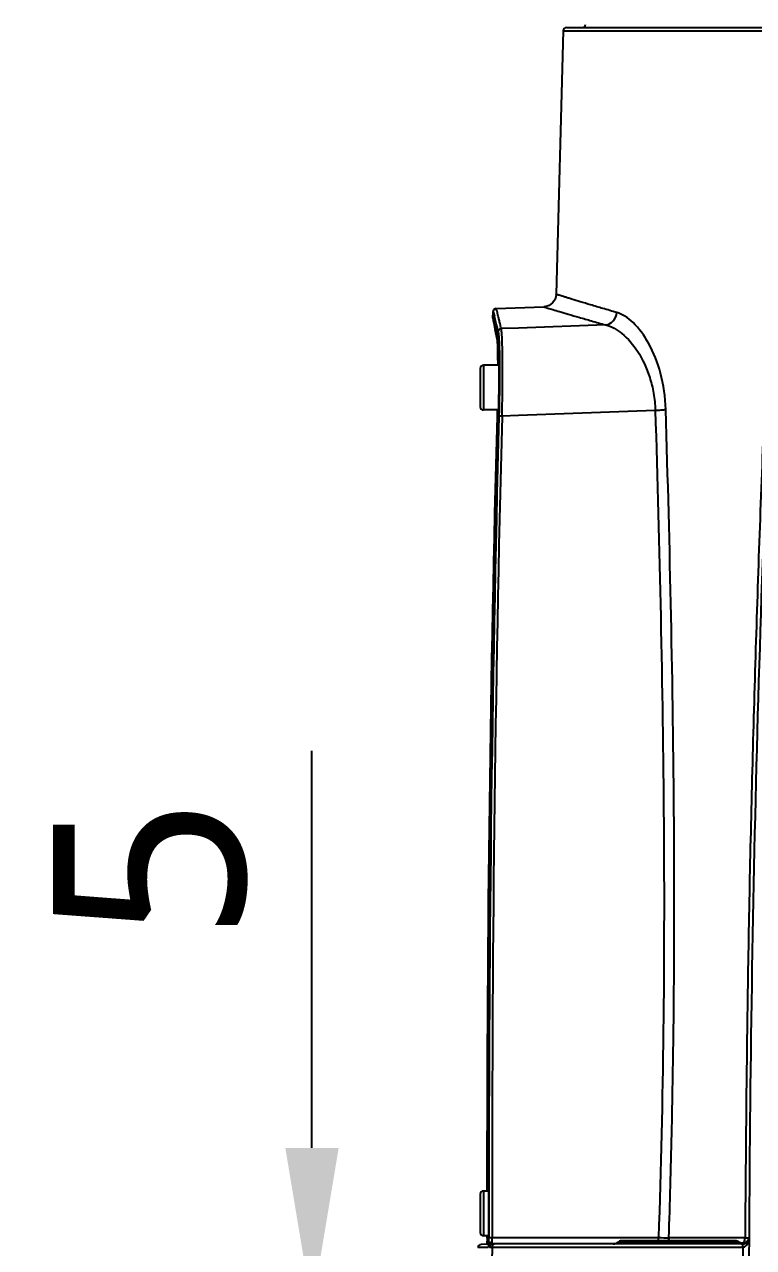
# Model space of a CAD drawing. Header units: millimetres. Extents: x 5828 to 6704, y 123 to 421.
# Drawn here: x 6353.98 to 6359.68, y 234.54 to 244.09 of the extents above; entities that cross this region are included whole.
import ezdxf

# ---------------------------------------------------------------- set-up
doc = ezdxf.new("R2010")
doc.units = ezdxf.units.MM
doc.layers.add('外形图', color=7, linetype='Continuous')
doc.layers.add('尺寸标注', color=7, linetype='Continuous')
doc.styles.add('微软雅黑', font='msyh.ttc', dxfattribs={"height": 1.5})
doc.dimstyles.new('尺寸标注_1_20比例', dxfattribs={"dimtxt": 1.5, "dimasz": 1.25, "dimexe": 0.5, "dimexo": 0.4, "dimgap": 0.5, "dimtad": 1, "dimdec": 1, "dimlfac": 20, "dimdsep": 46, "dimtxsty": '微软雅黑', "dimcen": 0.09, "dimadec": 0, "dimazin": 0, "dimtp": 0.01, "dimtm": 0.01, "dimtfac": 1, "dimtdec": 1, "dimtofl": 0, "dimtmove": 0, "dimatfit": 3, "dimfxl": 1, "dimtolj": 1, "dimarcsym": 0})

# ---------------------------------------------------------------- blocks, each defined once
blk = doc.blocks.new('*D1093')
at = {"layer": 'Defpoints', "color": 0}
for p in [(6356.2294, 234.0638), (6357.6137, 234.0638), (6359.5952, 233.8138)]:
    blk.add_point(p, dxfattribs=at)
at = {"layer": '尺寸标注', "color": 0, "lineweight": -2}
for p, q in [((6356.2294, 235.3138), (6356.2294, 238.416)), ((6357.2137, 234.0638), (6355.7294, 234.0638)), ((6359.1952, 233.8138), (6355.7294, 233.8138)), ((6356.2294, 232.5638), (6356.2294, 231.3138))]:
    blk.add_line(p, q, dxfattribs=at)
at = {"layer": '尺寸标注', "color": 0}
for points in [[(6356.0211, 235.3138), (6356.4377, 235.3138), (6356.2294, 234.0638)], [(6356.4377, 232.5638), (6356.0211, 232.5638), (6356.2294, 233.8138)]]:
    blk.add_solid(points, dxfattribs=at)
at = {"layer": '尺寸标注', "color": 0, "insert": (6354.9663, 237.4899), "char_height": 1.5, "attachment_point": 5, "rotation": 90, "style": '微软雅黑'}
blk.add_mtext('\\A1;5', dxfattribs=at)

msp = doc.modelspace()

# ---------------------------------------------------------------- linework, layer by layer
at = {"layer": '外形图', "color": 7, "linetype": 'Continuous'}
for p, q in [((6358.218, 244.0638), (6368.2189, 244.0638)), ((6358.193, 244.0396), (6358.1381, 241.9808)), ((6358.193, 244.0396), (6368.2439, 244.0396)), ((6357.6693, 241.87), (6358.0413, 241.883)), ((6357.6433, 241.7956), (6357.645, 241.8453)), ((6357.6451, 241.8454), (6357.6451, 241.8454)), ((6357.6462, 241.7729), (6357.6473, 241.7667)), ((6357.6478, 241.7781), (6357.6489, 241.7743)), ((6357.6489, 241.7743), (6357.6501, 241.7695)), ((6357.6501, 241.7695), (6357.6516, 241.7638)), ((6357.6473, 241.7667), (6357.6495, 241.7551)), ((6357.6495, 241.7551), (6357.6522, 241.7405)), ((6357.6516, 241.7638), (6357.6543, 241.753)), ((6357.6522, 241.7405), (6357.6585, 241.7082)), ((6357.6543, 241.753), (6357.6588, 241.7344)), ((6357.6585, 241.7082), (6357.6735, 241.6329)), ((6357.6588, 241.7344), (6357.6663, 241.7031)), ((6357.6663, 241.7031), (6357.6786, 241.6499)), ((6357.8441, 241.7177), (6357.7081, 241.7128)), ((6358.5242, 241.742), (6357.8441, 241.7177)), ((6357.6734, 241.633), (6357.6736, 241.6322)), ((6357.6736, 241.6322), (6357.6753, 241.6186)), ((6357.6786, 241.6499), (6357.6827, 241.6324)), ((6357.682, 241.6389), (6357.6827, 241.6324)), ((6357.6898, 241.6331), (6357.6899, 241.6322)), ((6357.5436, 241.4026), (6357.5436, 241.1026)), ((6357.6915, 241.4276), (6357.5686, 241.4276)), ((6357.5686, 241.4276), (6357.5686, 241.0776)), ((6357.6885, 241.0776), (6357.5686, 241.0776)), ((6357.677, 241.0776), (6357.6758, 241.0256)), ((6357.6877, 241.0408), (6357.6873, 241.0261)), ((6357.6873, 241.0261), (6357.6873, 241.026)), ((6357.6899, 241.031), (6357.6897, 241.026)), ((6357.6899, 241.031), (6357.6898, 241.026)), ((6357.7147, 241.0255), (6357.7148, 241.0323)), ((6357.7147, 241.0255), (6357.7148, 241.0323)), ((6357.7148, 241.0323), (6357.8431, 241.037)), ((6357.8431, 241.037), (6358.9118, 241.0755)), ((6357.5436, 234.9526), (6357.5436, 234.6526)), ((6357.6108, 234.9776), (6357.5686, 234.9776)), ((6357.5686, 234.9776), (6357.5686, 234.6276)), ((6357.6099, 234.6276), (6357.5686, 234.6276)), ((6357.5971, 234.6276), (6357.5972, 234.5867)), ((6357.5973, 234.6276), (6357.5972, 234.5867)), ((6357.6373, 234.6136), (6358.9379, 234.6136)), ((6358.9379, 234.5888), (6358.9379, 234.6136)), ((6359.614, 234.6123), (6359.018, 234.6123)), ((6359.6141, 234.6198), (6359.614, 234.6123)), ((6357.6063, 234.5364), (6357.5261, 234.536)), ((6357.6132, 234.5614), (6357.5507, 234.5603)), ((6357.6078, 234.5449), (6357.6077, 234.5439)), ((6357.6082, 234.5484), (6357.6078, 234.5449)), ((6357.6131, 234.5638), (6357.6093, 234.5638)), ((6357.6094, 234.5637), (6357.6094, 234.5644)), ((6357.6133, 234.5587), (6357.6131, 234.5638)), ((6357.6157, 234.5393), (6359.5959, 234.5393)), ((6357.6363, 234.5393), (6357.6245, 233.8138)), ((6357.6406, 234.5638), (6357.6269, 234.5597)), ((6359.5953, 234.5638), (6357.6406, 234.5638)), ((6358.5401, 234.5394), (6359.5959, 234.5393)), ((6359.5627, 234.5763), (6358.6172, 234.5763)), ((6359.5366, 234.5888), (6358.6503, 234.5888)), ((6359.5787, 234.5726), (6359.566, 234.5793)), ((6359.6397, 234.5967), (6359.6242, 234.5789))]:
    msp.add_line(p, q, dxfattribs=at)
for points in [[(6358.1381, 241.9807), (6358.1377, 241.9738), (6358.129, 241.9412), (6358.11, 241.9134), (6358.0828, 241.8935), (6358.0504, 241.8837), (6358.0415, 241.883)], [(6357.6693, 241.87), (6357.6599, 241.8679), (6357.649, 241.8585), (6357.646, 241.8515), (6357.6452, 241.8474), (6357.6451, 241.8454)], [(6357.6433, 241.7956), (6357.6433, 241.7949), (6357.6434, 241.7931), (6357.6435, 241.7916), (6357.6436, 241.7903), (6357.6437, 241.7889), (6357.6439, 241.7875), (6357.6441, 241.786), (6357.6444, 241.7843), (6357.6447, 241.7824), (6357.645, 241.7804), (6357.6453, 241.7781), (6357.6462, 241.7729)], [(6357.6458, 241.785), (6357.6458, 241.785), (6357.6459, 241.7849), (6357.646, 241.7845), (6357.6462, 241.7839), (6357.6464, 241.7832), (6357.6467, 241.7822), (6357.647, 241.7811), (6357.6474, 241.7797), (6357.6478, 241.7781)], [(6357.6753, 241.6186), (6357.6781, 241.5741), (6357.6802, 241.5011), (6357.6808, 241.4276)], [(6357.6828, 241.6317), (6357.6848, 241.6177), (6357.6881, 241.5729), (6357.6906, 241.4995), (6357.6919, 241.3988), (6357.6917, 241.2753), (6357.6898, 241.1364), (6357.6873, 241.026)], [(6357.6094, 234.5644), (6357.6092, 234.5617), (6357.6082, 234.5484)], [(6359.6242, 234.5789), (6359.6023, 234.5703), (6359.5787, 234.5726)]]:
    msp.add_lwpolyline(points, dxfattribs=at)
for centre, radius, start, end in [((6358.218, 244.0388), 0.025, 90, 178.2299), ((6358.3413, 244.0888), 0.025, 270, 359), ((6532.3702, 233.8138), 172.7267, 177.199864, 180), ((6356.5653, 241.497), 1.1195, 14.21882, 14.57104), ((6354.913, 241.1275), 2.8259, 13.82234, 13.98867), ((6353.7904, 240.8514), 3.982, 13.58143, 13.82164), ((6348.332, 239.5371), 9.5964, 12.95807, 13.55612), ((6357.5342, 241.609), 0.1508, 8.85121, 9.7473), ((6357.0877, 241.5581), 0.6003, 4.20978, 5.41521), ((6356.7274, 241.5309), 0.9617, 3.25064, 4.25209), ((6356.1219, 241.4954), 1.5682, 2.40652, 3.28874), ((6355.0027, 241.4473), 2.6884, 1.42786, 2.42911), ((6353.5625, 241.4069), 4.1292, 1.07221, 1.4902), ((6352.1199, 241.3797), 5.572, 0.46147, 1.07505), ((6357.5686, 241.4026), 0.025, 90, 180), ((6350.0474, 241.3601), 7.6446, 0.05699, 0.48343), ((6346.1105, 241.3673), 11.5816, 359.31068, 359.67431), ((6348.1757, 241.3567), 9.5163, 359.66737, 0.06593), ((6344.3629, 241.3869), 13.3293, 359.00684, 359.3167), ((6357.5686, 241.1026), 0.025, 180, 270), ((6343.9322, 241.3936), 13.7601, 358.53097, 359.01028), ((6580.4901, 235.0864), 222.8934, 178.473107, 180.027957), ((6584.617, 235.0754), 227.0077, 178.497895, 180.123274), ((6583.5273, 235.094), 225.9154, 178.49537, 180.121885), ((6585.1379, 235.0783), 227.501, 178.502042, 180.117045), ((6357.5686, 234.9526), 0.025, 90, 180), ((6357.5686, 234.6526), 0.025, 180, 270), ((6359.4391, 263.455), 28.8458, 269.00439, 269.16353), ((6359.5953, 234.6138), 0.05, 269.99996, 359.73471), ((6357.5511, 234.5353), 0.025, 91.00001, 178.28248), ((6356.8287, 234.5821), 0.7685, 358.54089, 359.70762), ((6356.522, 234.5847), 1.0753, 359.6503, 0.1078), ((6357.1053, 234.5863), 0.5043, 356.43157, 357.44222), ((6356.9146, 234.5822), 0.6952, 358.47415, 359.69954), ((6356.5981, 234.5851), 1.0118, 359.62932, 0.10586), ((6358.3136, 234.5994), 0.7011, 181.71776, 182.90283), ((6357.6407, 234.5388), 0.025, 123.3975, 179.02772), ((6357.6613, 234.5389), 0.025, 90.02086, 179.07164), ((6358.5841, 234.6138), 0.05, 270, 311.40962), ((6358.6503, 234.5388), 0.05, 90, 131.40962), ((6359.5366, 234.5388), 0.05, 54.09157, 90), ((6429.7058, 234.1074), 70.1113, 179.647072, 180.239923), ((6359.5953, 234.6148), 0.0504, 269.9864, 297.7968), ((6359.5954, 234.6146), 0.0502, 297.8328, 309.20896), ((6359.5958, 234.6141), 0.0496, 309.2284, 329.16608), ((6359.596, 234.614), 0.0494, 329.20421, 336.15358), ((6359.5963, 234.6138), 0.049, 336.14181, 342.68743)]:
    msp.add_arc(centre, radius, start, end, dxfattribs=at)
for points, knots in [([(6359.8168, 242.2544), (6359.7856, 241.6186), (6359.7319, 240.3466), (6359.6708, 238.438), (6359.6298, 236.529), (6359.6186, 235.2561), (6359.6141, 234.6198)], [0, 0, 0, 0, 0.250016, 0.500043, 0.750061, 1, 1, 1, 1]), ([(6358.6113, 241.8387), (6358.5749, 241.8491), (6358.5066, 241.8689), (6358.4113, 241.897), (6358.33, 241.9213), (6358.2712, 241.9392), (6358.2314, 241.9515), (6358.2071, 241.9591), (6358.1864, 241.9655), (6358.1695, 241.9708), (6358.1577, 241.9745), (6358.1502, 241.9769), (6358.1459, 241.9782), (6358.1428, 241.9792), (6358.1401, 241.9802), (6358.1392, 241.9801), (6358.1381, 241.9808), (6358.1381, 241.9807)], [0, 0, 0, 0, 0.230024, 0.43152, 0.603572, 0.745384, 0.80477, 0.856383, 0.900156, 0.936034, 0.963986, 0.974981, 0.983983, 0.99099, 0.995997, 0.999001, 1, 1, 1, 1]), ([(6357.7081, 241.7128), (6357.7053, 241.7251), (6357.7, 241.748), (6357.6924, 241.7799), (6357.686, 241.8069), (6357.6806, 241.8291), (6357.6763, 241.8463), (6357.6733, 241.8576), (6357.6715, 241.864), (6357.6705, 241.8673), (6357.6698, 241.8688), (6357.6695, 241.87), (6357.6693, 241.87)], [0, 0, 0, 0, 0.233188, 0.435582, 0.607099, 0.747671, 0.857243, 0.935779, 0.963405, 0.983277, 0.99542, 1, 1, 1, 1]), ([(6358.0415, 241.883), (6358.0422, 241.8831), (6358.0448, 241.8816), (6358.0506, 241.8806), (6358.0602, 241.8772), (6358.0737, 241.8733), (6358.0909, 241.868), (6358.1214, 241.8587), (6358.169, 241.8443), (6358.2374, 241.824), (6358.3208, 241.7999), (6358.418, 241.7722), (6358.4874, 241.7525), (6358.5242, 241.742)], [0, 0, 0, 0, 0.004064, 0.016165, 0.036241, 0.06423, 0.10007, 0.143708, 0.254402, 0.396444, 0.569696, 0.77193, 1, 1, 1, 1]), ([(6357.6488, 241.7787), (6357.648, 241.7816), (6357.647, 241.7856), (6357.6456, 241.7904), (6357.6449, 241.7929), (6357.6442, 241.7947), (6357.644, 241.7956), (6357.6434, 241.7963), (6357.6433, 241.7958), (6357.6433, 241.7956)], [0, 0, 0, 0, 0.480158, 0.659193, 0.797568, 0.895372, 0.95289, 0.972275, 1, 1, 1, 1]), ([(6357.6451, 241.8454), (6357.6451, 241.8456), (6357.6451, 241.8461), (6357.6457, 241.8454), (6357.6459, 241.8444), (6357.6466, 241.8426), (6357.6473, 241.8402), (6357.6487, 241.8353), (6357.6498, 241.8314), (6357.6505, 241.8285)], [0, 0, 0, 0, 0.027061, 0.046993, 0.104966, 0.20306, 0.341551, 0.520522, 1, 1, 1, 1]), ([(6357.6505, 241.8285), (6357.6509, 241.8272), (6357.6524, 241.8212), (6357.6539, 241.8153), (6357.6551, 241.8106)], [0, 0, 0, 0, 0.217631, 1, 1, 1, 1]), ([(6357.682, 241.6389), (6357.6787, 241.6536), (6357.6684, 241.698), (6357.658, 241.7424), (6357.6505, 241.772)], [0, 0, 0, 0, 0.331145, 1, 1, 1, 1]), ([(6358.5242, 241.742), (6358.5465, 241.7443), (6358.5911, 241.7687), (6358.6097, 241.815), (6358.6113, 241.8387)], [0, 0, 0, 0, 0.485896, 1, 1, 1, 1]), ([(6358.9946, 241.0817), (6358.992, 241.1775), (6358.9658, 241.3572), (6358.8755, 241.5884), (6358.7709, 241.736), (6358.6795, 241.8101), (6358.6338, 241.833), (6358.6113, 241.8387)], [0, 0, 0, 0, 0.322975, 0.605053, 0.830761, 0.922042, 1, 1, 1, 1]), ([(6357.684, 241.689), (6357.6842, 241.695), (6357.6896, 241.7074), (6357.702, 241.7126), (6357.7081, 241.7128)], [0, 0, 0, 0, 0.499444, 1, 1, 1, 1]), ([(6357.684, 241.689), (6357.6856, 241.682), (6357.6877, 241.6633), (6357.6891, 241.6446), (6357.6898, 241.6331)], [0, 0, 0, 0, 0.382313, 1, 1, 1, 1]), ([(6357.7148, 241.0323), (6357.7167, 241.1133), (6357.7189, 241.2311), (6357.7196, 241.3818), (6357.7191, 241.4795), (6357.7177, 241.5629), (6357.7156, 241.6296), (6357.7126, 241.6777), (6357.7102, 241.7035), (6357.7081, 241.7128)], [0, 0, 0, 0, 0.356958, 0.518918, 0.663824, 0.787464, 0.88637, 0.957847, 1, 1, 1, 1]), ([(6358.5242, 241.742), (6358.5708, 241.7311), (6358.6683, 241.6724), (6358.788, 241.5295), (6358.8638, 241.3643), (6358.9019, 241.2064), (6358.9108, 241.1198), (6358.9118, 241.0755)], [0, 0, 0, 0, 0.176362, 0.402786, 0.68064, 0.836741, 1, 1, 1, 1]), ([(6357.6736, 241.6322), (6357.674, 241.6305), (6357.6762, 241.6243), (6357.681, 241.6191), (6357.6851, 241.6167)], [0, 0, 0, 0, 0.269207, 1, 1, 1, 1]), ([(6357.6833, 241.6322), (6357.6834, 241.631), (6357.6843, 241.6252), (6357.6849, 241.6194), (6357.6854, 241.6148)], [0, 0, 0, 0, 0.214535, 1, 1, 1, 1]), ([(6357.6899, 241.6322), (6357.6919, 241.5983), (6357.6942, 241.5173), (6357.6958, 241.3169), (6357.693, 241.1504), (6357.6899, 241.031)], [0, 0, 0, 0, 0.16943, 0.404152, 1, 1, 1, 1]), ([(6357.6758, 241.0256), (6357.6758, 241.0252), (6357.6775, 241.0248), (6357.6796, 241.0243), (6357.6835, 241.0239), (6357.6864, 241.0236), (6357.688, 241.0235)], [0, 0, 0, 0, 0.089225, 0.297811, 0.605669, 1, 1, 1, 1]), ([(6357.6899, 241.031), (6357.6901, 241.0314), (6357.6918, 241.0316), (6357.6959, 241.0323), (6357.7, 241.0324), (6357.703, 241.0324)], [0, 0, 0, 0, 0.106126, 0.320765, 1, 1, 1, 1]), ([(6357.703, 241.0324), (6357.7039, 241.0324), (6357.7078, 241.0325), (6357.7118, 241.0324), (6357.7148, 241.0323)], [0, 0, 0, 0, 0.224116, 1, 1, 1, 1]), ([(6358.9118, 241.0755), (6358.9275, 241.076), (6358.9551, 241.0774), (6358.9827, 241.0799), (6358.9946, 241.0817)], [0, 0, 0, 0, 0.565061, 1, 1, 1, 1]), ([(6358.9118, 241.0755), (6358.9451, 239.9998), (6358.9966, 237.8459), (6358.9751, 235.691), (6358.9379, 234.6136)], [0, 0, 0, 0, 0.499582, 1, 1, 1, 1]), ([(6359.018, 234.6123), (6359.0275, 234.882), (6359.0424, 235.4216), (6359.0611, 236.5008), (6359.0633, 237.8494), (6359.0395, 239.4663), (6359.0106, 240.5435), (6358.9946, 241.0817)], [0, 0, 0, 0, 0.125142, 0.250266, 0.500415, 0.750357, 1, 1, 1, 1]), ([(6357.6124, 234.6134), (6357.6149, 234.6136), (6357.6233, 234.6134), (6357.6316, 234.6136), (6357.6373, 234.6136)], [0, 0, 0, 0, 0.310872, 1, 1, 1, 1]), ([(6357.6129, 234.5783), (6357.6128, 234.5811), (6357.6125, 234.5928), (6357.6124, 234.6045), (6357.6124, 234.6134)], [0, 0, 0, 0, 0.236293, 1, 1, 1, 1]), ([(6357.6382, 234.5804), (6357.6381, 234.5828), (6357.6378, 234.5939), (6357.6373, 234.6049), (6357.6373, 234.6136)], [0, 0, 0, 0, 0.219248, 1, 1, 1, 1]), ([(6359.6094, 234.5424), (6359.6221, 234.548), (6359.6406, 234.5723), (6359.6452, 234.5999), (6359.6453, 234.6136)], [0, 0, 0, 0, 0.502385, 1, 1, 1, 1]), ([(6359.614, 234.6123), (6359.621, 234.6124), (6359.6312, 234.6128), (6359.6414, 234.6128), (6359.6447, 234.6134)], [0, 0, 0, 0, 0.678238, 1, 1, 1, 1]), ([(6357.5967, 234.5634), (6357.5968, 234.5644), (6357.5987, 234.5696), (6357.6045, 234.572), (6357.6086, 234.573)], [0, 0, 0, 0, 0.196543, 1, 1, 1, 1]), ([(6357.5972, 234.5867), (6357.597, 234.5867), (6357.6055, 234.5867), (6357.6058, 234.5867), (6357.6097, 234.5867)], [0, 0, 0, 0, 0.060203, 1, 1, 1, 1]), ([(6357.6074, 234.5408), (6357.6074, 234.5402), (6357.6071, 234.5388), (6357.6068, 234.5372), (6357.6063, 234.5364)], [0, 0, 0, 0, 0.387592, 1, 1, 1, 1]), ([(6357.6087, 234.5549), (6357.6086, 234.5535), (6357.6083, 234.5488), (6357.6079, 234.544), (6357.6074, 234.5408)], [0, 0, 0, 0, 0.308865, 1, 1, 1, 1]), ([(6357.6133, 234.5639), (6357.6134, 234.5653), (6357.6151, 234.5718), (6357.6213, 234.5762), (6357.6261, 234.5781)], [0, 0, 0, 0, 0.222189, 1, 1, 1, 1]), ([(6357.6157, 234.5393), (6357.6144, 234.5405), (6357.6142, 234.5478), (6357.6135, 234.5539), (6357.6133, 234.5587)], [0, 0, 0, 0, 0.262769, 1, 1, 1, 1]), ([(6357.6406, 234.5638), (6357.6403, 234.5638), (6357.6397, 234.5649), (6357.639, 234.5682), (6357.6386, 234.5716), (6357.6384, 234.5742)], [0, 0, 0, 0, 0.086649, 0.279489, 1, 1, 1, 1]), ([(6359.566, 234.5793), (6359.5659, 234.5793), (6359.5656, 234.5789), (6359.5645, 234.5783), (6359.5635, 234.5771), (6359.5627, 234.5763)], [0, 0, 0, 0, 0.061044, 0.245184, 1, 1, 1, 1]), ([(6359.5959, 234.5393), (6359.5958, 234.5424), (6359.5957, 234.5482), (6359.5956, 234.5551), (6359.5954, 234.5594), (6359.5955, 234.5618), (6359.5951, 234.5628), (6359.5955, 234.5638), (6359.5953, 234.5638)], [0, 0, 0, 0, 0.383719, 0.708497, 0.832395, 0.924183, 0.980739, 1, 1, 1, 1]), ([(6359.6032, 234.5774), (6359.604, 234.5785), (6359.6073, 234.5834), (6359.6096, 234.5889), (6359.6109, 234.5931)], [0, 0, 0, 0, 0.238878, 1, 1, 1, 1])]:
    msp.add_open_spline(points, degree=3, knots=knots, dxfattribs=at)
for points in [[(6357.682, 241.639), (6357.6823, 241.6375), (6357.6826, 241.636), (6357.6829, 241.6346)], [(6359.018, 234.6123), (6359.0178, 234.6041), (6359.016, 234.5958), (6359.0125, 234.5884)], [(6359.6109, 234.5931), (6359.6129, 234.5993), (6359.6139, 234.6058), (6359.614, 234.6123)], [(6357.6261, 234.5781), (6357.6299, 234.5796), (6357.6341, 234.5803), (6357.6382, 234.5804)], [(6357.6384, 234.5742), (6357.6382, 234.5762), (6357.6383, 234.5783), (6357.6382, 234.5804)], [(6359.5953, 234.5638), (6359.5837, 234.5638), (6359.5714, 234.5686), (6359.5627, 234.5763)], [(6359.5627, 234.5763), (6359.5715, 234.5688), (6359.5837, 234.5644), (6359.5953, 234.5644)], [(6359.5959, 234.5393), (6359.6005, 234.5394), (6359.6052, 234.5405), (6359.6094, 234.5424)], [(6359.5964, 234.5702), (6359.599, 234.5723), (6359.6013, 234.5747), (6359.6032, 234.5774)]]:
    msp.add_open_spline(points, degree=3, dxfattribs=at)

# ---------------------------------------------------------------- dimensions: what is measured, and where the dimension line sits
at = {"layer": '尺寸标注'}
dim = msp.add_linear_dim(base=(6356.2294, 234.0638), p1=(6359.5952, 233.8138), p2=(6357.6137, 234.0638), angle=90, dimstyle='尺寸标注_1_20比例', dxfattribs=at)
dim.commit()
dim.dimension.update_dxf_attribs({"geometry": '*D1093', "text_midpoint": (6354.9663, 237.4899)})

doc.saveas('drawing.dxf')
